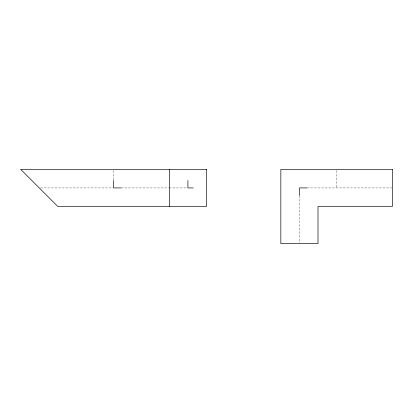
<?xml version="1.0" encoding="UTF-8"?>
<svg xmlns="http://www.w3.org/2000/svg" width="413" height="413" viewBox="0 0 413 413"><rect width="100%" height="100%" fill="white"/><g stroke="black" fill="none" stroke-linecap="round" stroke-linejoin="round"><path stroke-width="0.31" stroke-dasharray="2.06 1.55" d="M40.515 187.915L112.935 187.915M121.267 187.915L168.69 187.915M169.33 187.915L187.275 187.915M307.117 187.915L391.71 187.915M336.595 170.61L336.595 187.915M299.425 195.607L299.425 243.03M113.575 170.61L113.575 180.223"/><path stroke-width="0.62" d="M121.009 187.915L113.575 187.915L113.575 180.481M193.17 187.915L187.915 187.915L187.915 180.481M306.859 187.915L299.425 187.915L299.425 195.349M169.33 169.33L169.33 206.5M206.5 169.33L20.65 169.33L57.82 206.5L206.5 206.5L206.5 169.33M392.35 169.33L280.84 169.33L280.84 243.67L318.01 243.67L318.01 206.5L392.35 206.5L392.35 169.33"/></g></svg>
